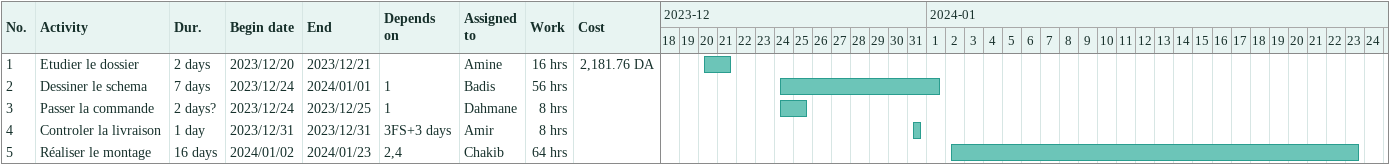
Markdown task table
| ID | Task | Duration | Start | Finish | Predecessors | Resources | Work (h) | Cost (DA) |
|---|---|---|---|---|---|---|---|---|
| 1 | Etudier le dossier | 2d | 2023-12-20 | 2023-12-21 |  | Amine | 16 | 2181.76 |
| 2 | Dessiner le schema | 7d | 2023-12-24 | 2024-01-01 | 1 | Badis | 56 |  |
| 3 | Passer la commande | 2d? | 2023-12-24 | 2023-12-25 | 1 | Dahmane | 8 |  |
| 4 | Controler la livraison | 1d | 2023-12-31 | 2023-12-31 | 3FS+3d | Amir | 8 |  |
| 5 | Réaliser le montage | 16d | 2024-01-02 | 2024-01-23 | 2, 4 | Chakib | 64 |  |
